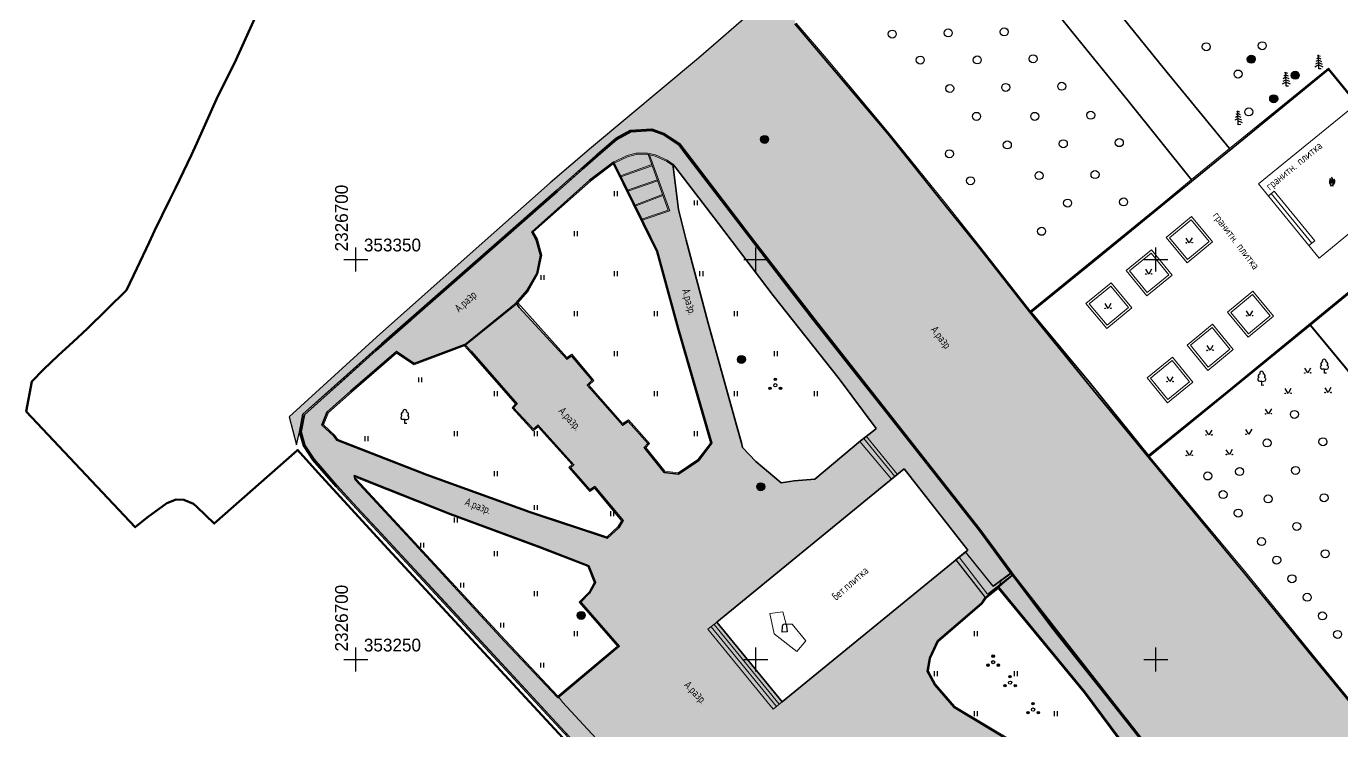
# Model space of a CAD drawing. Header units: millimetres. Extents: x 2326659 to 2326921, y 353133 to 353431.
# Drawn here: x 2326658.8 to 2326823.2, y 353241.1 to 353329.1 of the extents above; entities that cross this region are included whole.
import ezdxf
from ezdxf.enums import TextEntityAlignment as Align

# ---------------------------------------------------------------- set-up
doc = ezdxf.new("R2010")
doc.units = ezdxf.units.MM
for name, color, linetype in [('06_Инженерно-технические сооружения', 7, 'Continuous'), ('10_Границы покрытий и угодий', 7, 'Continuous'), ('13_Растительность', 7, 'Continuous'), ('19_Горизонтали', 7, 'Continuous'), ('44_Крышки колодцев', 7, 'Continuous'), ('pl_Планшетная_сетка', 7, 'Continuous'), ('Структурные линии', 7, 'Continuous')]:
    doc.layers.add(name, color=color, linetype=linetype)
doc.layers.add('0_ГРАНИЦЫ ПРОЕКТИРОВАНИЯ_Ном._пера__44', color=7, linetype='Continuous', lineweight=60, true_color=0x029e21)
doc.styles.add('LIKE11', font='bm431.shx')
doc.styles.add('pragmai.shx', font='pragmai.shx')
doc.styles.add('Р_Р_Р_Р_Р_Р_Р_Р__Р_Р_Р_Р_Р__5', font='GOST type A')

# ---------------------------------------------------------------- blocks, each defined once
blk = doc.blocks.new('g_117')
h = blk.add_hatch(color=255)
h.paths.add_polyline_path([(-0.6, 0.7), (0.7, -0.6, 0.177899), (0.93, 0, 0.639215)])
h.paths.add_polyline_path([(-0.7, 0.6, 0.177899), (-0.93, 0, 0.639215), (0.6, -0.7)])
at = {"color": 0, "flags": 128}
blk.add_lwpolyline([(0.71, -0.71), (-0.71, 0.71)], dxfattribs=at)
at = {"color": 0}
blk.add_circle((0, 0), 1, dxfattribs=at)
at = {"style": 'LIKE11', "flags": 8}
for tag, height, p in [('Номер', 1.6, (0, 2.5)), ('Текст', 2, (1.78, 0.2)), ('Отметка кольца люка', 1.6, (0, -2)), ('Отметка земли (возле него)', 1.6, (0, -4)), ('Верх прокладки', 1.6, (0, -6)), ('Низ прокладки', 1.6, (0, -8))]:
    blk.add_attdef(tag, text='', height=height, dxfattribs=at).set_placement(p, align=Align.MIDDLE_LEFT)
blk = doc.blocks.new('g_395_1')
h = blk.add_hatch(color=0)
h.paths.add_polyline_path([(0.3, 1.5, 1), (-0.3, 1.5, 1)])
h.paths.add_polyline_path([(-1.6, -0.75, 1), (-1, -0.75, 1)])
h.paths.add_polyline_path([(1.6, -0.75, 1), (1, -0.75, 1)])
at = {"color": 0}
for centre, radius in [((0, 0), 0.4), ((0, 1.5), 0.3), ((-1.3, -0.75), 0.3), ((1.3, -0.75), 0.3)]:
    blk.add_circle(centre, radius, dxfattribs=at)
blk = doc.blocks.new('BL_333')
at = {"color": 0}
for p, q in [((-1.5, 0), (1.5, 0)), ((0, -1.5), (0, 1.5))]:
    blk.add_line(p, q, dxfattribs=at)

msp = doc.modelspace()

# ---------------------------------------------------------------- hatches: boundary and pattern name
at = {"lineweight": 35, "transparency": 33554559}
h = msp.add_hatch(color=8, dxfattribs=at)
h.dxf.hatch_style = 1
h.paths.add_polyline_path([(2326787.22, 353175), (2326819.42, 353140.39), (2326827.05, 353145.75), (2326850.68, 353166.07), (2326861.72, 353175.77), (2326869.21, 353182.86), (2326864.54, 353187.86), (2326865.12, 353189.24), (2326865.88, 353190.27), (2326870.99, 353194.86), (2326871.74, 353195.58), (2326871.91, 353195.64), (2326873.67, 353193.56), (2326877.37, 353189.98), (2326882.25, 353184.11), (2326883.01, 353183.18), (2326886.17, 353185.82), (2326898.33, 353195.99), (2326902.53, 353199.47), (2326905.19, 353201.72), (2326894.62, 353214.57), (2326894.55, 353215.46), (2326895.01, 353216.63), (2326897.35, 353218.92), (2326900.32, 353221.6), (2326902.63, 353223.21), (2326903.77, 353222.79), (2326905.18, 353220.9), (2326912.6, 353211.18), (2326914.05, 353209.07), (2326916.47, 353211.1), (2326914.78, 353213.17), (2326907.51, 353222.79), (2326905.13, 353225.97), (2326899.02, 353234.17), (2326901.34, 353236.75), (2326901.91, 353237.39), (2326901.38, 353238.09), (2326893.24, 353245.43), (2326888.8, 353250.59), (2326884.37, 353255.93), (2326884.18, 353254.94), (2326883.89, 353245.78), (2326875.46, 353239.23), (2326867.37, 353233.15), (2326858.21, 353226.19), (2326854.97, 353224.3), (2326850.32, 353223.89), (2326846.86, 353224.18), (2326840.03, 353225.37), (2326826.77, 353241.57), (2326819.4, 353250.55), (2326811.12, 353260.7), (2326799.16, 353275.16), (2326792.19, 353283.6), (2326784.18, 353293.43), (2326777.97, 353301.35), (2326773.5, 353306.96), (2326766.51, 353315.64), (2326754.87, 353329.45), (2326754.96, 353342.09), (2326755.23, 353342.91), (2326755.07, 353345.92), (2326755.1, 353349.53), (2326765.66, 353357.53), (2326782.65, 353370.59), (2326798.45, 353366.11), (2326799.98, 353365.9), (2326799.69, 353366.51), (2326798.53, 353366.43), (2326789.03, 353369.62), (2326782.33, 353371.22), (2326775.23, 353366.1), (2326769.91, 353361.9), (2326754.34, 353349.64), (2326753.3, 353334.94), (2326750.03, 353331.41), (2326742.83, 353325.13), (2326729.43, 353313.97), (2326724.29, 353309.58), (2326713.92, 353300.37), (2326702.57, 353290.28), (2326691.66, 353280.34), (2326692.59, 353276.82), (2326692.97, 353278.42), (2326693.39, 353280.65), (2326698.11, 353284.87), (2326704.55, 353290.62), (2326710.09, 353295.47), (2326714.56, 353299.39), (2326725.07, 353308.63), (2326730.35, 353313.3), (2326732.52, 353315.14), (2326734.3, 353316.13), (2326737.01, 353316.29), (2326738.47, 353315.75), (2326740.51, 353314.46), (2326741.43, 353313.18), (2326749.84, 353302.22), (2326757.26, 353292.6), (2326765.92, 353281.64), (2326778, 353266.29), (2326782.17, 353260.63), (2326805.21, 353231.17), (2326813.82, 353220.22), (2326816.83, 353216.11), (2326819.57, 353211.87), (2326820.21, 353207.64), (2326819.96, 353203.75), (2326818.31, 353200.85), (2326811.9, 353195.28), (2326809.41, 353193.12), (2326804.53, 353188.86), (2326801.58, 353186.11), (2326795.74, 353181.21), (2326792.42, 353178.54)])
h.paths.add_polyline_path([(2326872.64, 353209.77), (2326871.14, 353211.61), (2326866.52, 353216.92), (2326866.42, 353217.3), (2326873.77, 353223.77), (2326881.63, 353230.93), (2326888.01, 353223.76), (2326880.09, 353216.55)], flags=16)
h.paths.add_polyline_path([(2326867.14, 353213.55), (2326869.16, 353211.24), (2326866.87, 353209.25), (2326866.73, 353209.42), (2326865.97, 353208.79), (2326864.25, 353210.73), (2326864.98, 353211.34), (2326864.84, 353211.5)], flags=16)
h.paths.add_polyline_path([(2326878.17, 353209.36), (2326879.68, 353210.75), (2326885.35, 353215.93), (2326889.37, 353211.81), (2326895.67, 353204.89), (2326888.62, 353198.24), (2326882.69, 353193.21), (2326877.5, 353198.8), (2326876.55, 353199.87), (2326872.64, 353204.31)], flags=16)
h = msp.add_hatch(color=8, dxfattribs=at)
h.dxf.hatch_style = 1
h.paths.add_polyline_path([(2326693.15, 353278.43), (2326693.61, 353276.78), (2326694.78, 353275.02), (2326696.89, 353272.6), (2326700.13, 353269.05), (2326702.62, 353266.37), (2326706.23, 353262.46), (2326710.64, 353257.69), (2326721.72, 353245.73), (2326728, 353238.93), (2326738.88, 353227.17), (2326750.91, 353214.18), (2326760.28, 353204.05), (2326763.99, 353200.05), (2326770.13, 353193.41), (2326778.71, 353184.14), (2326787.11, 353175.12), (2326790.02, 353177.09), (2326792.33, 353178.66), (2326795.64, 353181.33), (2326799.44, 353184.51), (2326801.48, 353186.22), (2326804.43, 353188.97), (2326808.02, 353192.1), (2326809.31, 353193.23), (2326811.98, 353195.56), (2326813.75, 353197.09), (2326816.16, 353199.18), (2326818.19, 353200.95), (2326819.81, 353203.79), (2326820.06, 353207.63), (2326819.43, 353211.82), (2326816.71, 353216.03), (2326813.7, 353220.13), (2326812.27, 353221.95), (2326810.25, 353224.52), (2326804.44, 353231.91), (2326800.42, 353237.03), (2326792.83, 353246.64), (2326790, 353250.2), (2326786.94, 353254.04), (2326782.06, 353260.54), (2326777.86, 353266.18), (2326771.82, 353273.85), (2326765.78, 353281.53), (2326761.78, 353286.59), (2326757.12, 353292.49), (2326753.55, 353297.11), (2326749.7, 353302.11), (2326746.02, 353306.9), (2326742.53, 353311.45), (2326741.29, 353313.07), (2326740.38, 353314.33), (2326738.39, 353315.59), (2326736.99, 353316.11), (2326734.35, 353315.95), (2326732.62, 353314.99), (2326730.27, 353312.99), (2326728.29, 353311.24), (2326725.19, 353308.5), (2326720.29, 353304.19), (2326717.02, 353301.31), (2326711.83, 353296.76), (2326706.87, 353292.41), (2326702.54, 353288.6), (2326698.24, 353284.75), (2326695.67, 353282.45), (2326693.56, 353280.56)])
h.paths.add_polyline_path([(2326802.49, 353223.52), (2326805.84, 353221.68), (2326810.31, 353219.21), (2326815.44, 353215.38), (2326817.41, 353211.94), (2326818.86, 353207.45), (2326818.56, 353204.04), (2326817.36, 353202), (2326810.88, 353196.36), (2326808.71, 353198.5), (2326807.08, 353197.03), (2326799.32, 353205.39), (2326800.21, 353206.3), (2326795.37, 353211.83), (2326795.96, 353212.45), (2326792.73, 353215.89), (2326792.13, 353215.32), (2326787.29, 353220.64), (2326787.91, 353221.19), (2326785.2, 353224.16), (2326784.59, 353223.58), (2326777.99, 353230.86), (2326778.53, 353231.38), (2326775.79, 353234.4), (2326775.21, 353233.84), (2326772.5, 353236.79), (2326772.08, 353237.56), (2326771.95, 353238.33), (2326772.59, 353239.2), (2326773.68, 353239.93), (2326782.92, 353234.56), (2326792.57, 353228.98)], flags=16)
h.paths.add_polyline_path([(2326793.23, 353181.01), (2326790.88, 353180.24), (2326788.63, 353180.69), (2326786.27, 353182.33), (2326783.41, 353187.68), (2326780.5, 353194.13), (2326776.21, 353203.17), (2326769.37, 353217.6), (2326763.47, 353229.33), (2326763.32, 353229.78), (2326763.12, 353230.38), (2326763.23, 353231.61), (2326764.53, 353232.38), (2326765.17, 353232.57), (2326765.23, 353232.55), (2326765.87, 353232.27), (2326769.45, 353228.16), (2326768.92, 353227.76), (2326771.52, 353224.81), (2326772.02, 353225.22), (2326778.74, 353217.87), (2326778.14, 353217.32), (2326780.82, 353214.53), (2326781.37, 353214.99), (2326786.4, 353209.34), (2326785.78, 353208.79), (2326788.34, 353206.08), (2326788.95, 353206.53), (2326794.18, 353201.14), (2326795.14, 353201.91), (2326803.06, 353193.33), (2326802.91, 353193.17), (2326801.59, 353192.14), (2326803.56, 353189.94), (2326800.58, 353187.3), (2326794.69, 353182.32)], flags=16)
h.paths.add_polyline_path([(2326713.61, 353289.37), (2326707.29, 353287), (2326705.07, 353288.49), (2326699.34, 353283.52), (2326696.43, 353280.94), (2326695.76, 353279.28), (2326697.25, 353277.89), (2326697.6, 353277.41), (2326708.86, 353273.03), (2326721.78, 353268.36), (2326731.43, 353265.14), (2326732.88, 353266.47), (2326733.39, 353267.35), (2326729.86, 353271.61), (2326729.25, 353271.18), (2326726.84, 353273.96), (2326727.25, 353274.34), (2326722.78, 353279.3), (2326722.18, 353278.8), (2326719.72, 353281.45), (2326720.14, 353281.94), (2326714.44, 353288.47)], flags=16)
h.paths.add_polyline_path([(2326720.03, 353294.59), (2326721.42, 353296.14), (2326722.62, 353298.25), (2326723.09, 353300.53), (2326722.54, 353302.46), (2326721.98, 353303.46), (2326729.22, 353309.89), (2326732.2, 353312.17), (2326735.95, 353304.57), (2326737.7, 353300.98), (2326740.34, 353291.37), (2326744.49, 353277.02), (2326742.86, 353274.86), (2326740.33, 353273.15), (2326738.53, 353273.38), (2326736.02, 353276.48), (2326736.51, 353277), (2326734.03, 353279.75), (2326733.31, 353279.28), (2326728.92, 353284.29), (2326729.53, 353284.89), (2326726.96, 353287.94), (2326726.35, 353287.52), (2326720.4, 353294)], flags=16)
h.paths.add_polyline_path([(2326764.68, 353278.58), (2326765.01, 353278.88), (2326760.41, 353285.06), (2326752.15, 353295.49), (2326745.32, 353304.5), (2326739.98, 353311.44), (2326739.6, 353311.92), (2326740.32, 353306.24), (2326741.29, 353302.42), (2326744.04, 353292.02), (2326747.56, 353279.27), (2326748.18, 353277.06), (2326748.34, 353276.47), (2326750, 353274.73), (2326753.14, 353272.09), (2326754.8, 353272.32), (2326757.38, 353272.54), (2326762.03, 353276.43), (2326763.06, 353277.32)], flags=16)
h.paths.add_polyline_path([(2326778.67, 353257.76), (2326778.18, 353257.05), (2326772.68, 353252.32), (2326771.68, 353250.15), (2326771.42, 353248.53), (2326772.36, 353246.78), (2326774.76, 353243.98), (2326782.01, 353239.64), (2326791.35, 353234.31), (2326800.43, 353228.87), (2326806.86, 353224.95), (2326798.87, 353235.53), (2326791.16, 353245.9), (2326780.31, 353259.09), (2326782.17, 353260.63)], flags=16)
h.paths.add_polyline_path([(2326745.13, 353254.64), (2326753.29, 353244.72), (2326776.47, 353263.66), (2326768.51, 353273.81)], flags=16)
h.paths.add_polyline_path([(2326725.23, 353245.22), (2326732.92, 353251.66), (2326728.12, 353257.15), (2326729.22, 353258.27), (2326729.97, 353259.6), (2326729.1, 353261.72), (2326723.1, 353264.05), (2326711.83, 353268.2), (2326699.8, 353272.97), (2326699.9, 353272.46), (2326706.88, 353264.93), (2326718.55, 353252.3)], flags=16)
h.paths.add_polyline_path([(2326742.88, 353227.77), (2326747.26, 353231.59), (2326749.75, 353233.48), (2326754.53, 353228.19), (2326757.17, 353230.43), (2326758.25, 353230.62), (2326759.21, 353230.08), (2326760.28, 353228.27), (2326765.81, 353216.6), (2326773.28, 353201.49), (2326777.03, 353193.16), (2326779.4, 353188.21), (2326778.73, 353187.36), (2326741.99, 353226.99)], flags=16)

# ---------------------------------------------------------------- linework, layer by layer
at = {"color": 0, "lineweight": 30, "elevation": 118.67, "flags": 128}
for points in [[(2326750.03, 353331.41), (2326742.83, 353325.13), (2326729.43, 353313.97), (2326724.29, 353309.58), (2326713.92, 353300.37), (2326702.57, 353290.28), (2326691.66, 353280.34), (2326692.59, 353276.82), (2326692.97, 353278.42), (2326693.39, 353280.65), (2326698.11, 353284.87), (2326704.55, 353290.62), (2326710.09, 353295.47), (2326714.56, 353299.39), (2326725.07, 353308.63), (2326730.35, 353313.3), (2326732.52, 353315.14), (2326734.3, 353316.13), (2326737.01, 353316.29), (2326738.47, 353315.75), (2326740.51, 353314.46), (2326741.43, 353313.18), (2326749.84, 353302.22), (2326757.26, 353292.6), (2326765.92, 353281.64), (2326778, 353266.29), (2326782.17, 353260.63), (2326805.21, 353231.17)], [(2326826.77, 353241.57), (2326819.4, 353250.55), (2326811.12, 353260.7), (2326799.16, 353275.16), (2326792.19, 353283.6), (2326784.18, 353293.43), (2326777.97, 353301.35), (2326773.5, 353306.96), (2326766.51, 353315.64), (2326754.87, 353329.45)]]:
    msp.add_lwpolyline(points, dxfattribs=at)
at = {"color": 0, "lineweight": 35, "elevation": 118.67, "flags": 128}
msp.add_lwpolyline([(2326800.42, 353237.03), (2326792.83, 353246.64), (2326790, 353250.2), (2326786.94, 353254.04), (2326782.06, 353260.54), (2326777.86, 353266.18), (2326771.82, 353273.85), (2326765.78, 353281.53), (2326761.78, 353286.59), (2326757.12, 353292.49), (2326753.55, 353297.11), (2326749.7, 353302.11), (2326746.02, 353306.9), (2326742.53, 353311.45), (2326741.29, 353313.07), (2326740.38, 353314.33), (2326738.39, 353315.59), (2326736.99, 353316.11), (2326734.35, 353315.95), (2326732.62, 353314.99), (2326730.27, 353312.99), (2326728.29, 353311.24), (2326725.19, 353308.5), (2326720.29, 353304.19), (2326717.02, 353301.31), (2326711.83, 353296.76), (2326706.87, 353292.41), (2326702.54, 353288.6), (2326698.24, 353284.75), (2326695.67, 353282.45), (2326693.56, 353280.56), (2326693.15, 353278.43), (2326693.61, 353276.78), (2326694.78, 353275.02), (2326696.89, 353272.6), (2326700.13, 353269.05), (2326702.62, 353266.37), (2326706.23, 353262.46), (2326710.64, 353257.69), (2326721.72, 353245.73), (2326728, 353238.93)], dxfattribs=at)
at = {"elevation": 119.34, "flags": 128}
msp.add_lwpolyline([(2326784.4, 353293.41), (2326792.8, 353300.25)], dxfattribs=at)
at = {"elevation": 118.97}
msp.add_lwpolyline([(2326776.18, 353263.44), (2326774.99, 353262.45)], dxfattribs=at)
msp.add_lwpolyline([(2326776.19, 353263.43), (2326774.99, 353262.45), (2326778.67, 353257.76), (2326780.31, 353259.09), (2326782.05, 353260.54), (2326781.88, 353260.78), (2326779.65, 353259.14)], close=True, dxfattribs=at)
at = {"layer": '06_Инженерно-технические сооружения', "color": 7, "linetype": 'Continuous', "lineweight": 20, "ltscale": 0.5, "flags": 128}
for points, elevation in [([(2326884, 353254.95), (2326883.71, 353245.87), (2326875.35, 353239.37), (2326867.26, 353233.29), (2326858.1, 353226.34), (2326854.91, 353224.48), (2326850.3, 353224.07), (2326846.89, 353224.36), (2326840.13, 353225.54), (2326833.83, 353233.26), (2326826.91, 353241.68), (2326819.54, 353250.66), (2326811.26, 353260.81), (2326799.08, 353275.48), (2326791.81, 353284.48), (2326784.4, 353293.41), (2326778.11, 353301.46), (2326773.64, 353307.07), (2326766.65, 353315.75), (2326758.81, 353325.1), (2326755.05, 353329.52)], 118.9), ([(2326784.18, 353293.43), (2326792.71, 353300.37), (2326800.98, 353307.13), (2326804.46, 353309.98), (2326809.19, 353313.84), (2326821.56, 353323.91), (2326836.33, 353305.86), (2326836.38, 353305.8), (2326824.13, 353295.74), (2326819.32, 353291.79), (2326819.26, 353291.74), (2326799.17, 353275.37)], 119.36), ([(2326732.2, 353312.17), (2326733.89, 353312.97), (2326735.03, 353313.28), (2326736.43, 353313.29), (2326737.43, 353313.06), (2326738.89, 353312.4), (2326739.6, 353311.92)], 119.1), ([(2326732.27, 353312.04), (2326733.94, 353312.82), (2326735.05, 353313.13), (2326736.41, 353313.14), (2326737.39, 353312.92), (2326738.82, 353312.27), (2326739.63, 353311.72)], 119.1), ([(2326736.54, 353313.11), (2326739.03, 353306.14)], 119.1), ([(2326736.71, 353313.07), (2326739.22, 353306.05)], 119.1), ([(2326744.33, 353277.05), (2326740.2, 353291.33), (2326737.56, 353300.93), (2326735.82, 353304.5), (2326732.15, 353311.94), (2326729.32, 353309.77), (2326722.17, 353303.43), (2326722.68, 353302.52), (2326723.24, 353300.54), (2326722.76, 353298.21), (2326721.54, 353296.05), (2326720.23, 353294.59), (2326726.37, 353287.72), (2326726.99, 353288.14), (2326729.73, 353284.88), (2326729.13, 353284.28), (2326733.34, 353279.48), (2326734.06, 353279.95), (2326736.71, 353277), (2326736.22, 353276.47), (2326738.61, 353273.52), (2326740.29, 353273.31), (2326742.76, 353274.97), (2326744.33, 353277.05)], 119.1), ([(2326713.61, 353289.37), (2326720.03, 353294.59)], 118.69), ([(2326713.71, 353289.26), (2326720.12, 353294.45)], 118.69), ([(2326819.26, 353291.74), (2326850.06, 353254.51), (2326846.9, 353224.36)], 119.19), ([(2326696.56, 353280.85), (2326695.94, 353279.32), (2326697.36, 353277.99), (2326697.7, 353277.53), (2326708.91, 353273.17), (2326721.83, 353268.5), (2326731.39, 353265.31), (2326732.76, 353266.57), (2326733.21, 353267.33), (2326729.83, 353271.41), (2326729.23, 353270.98), (2326726.63, 353273.97), (2326727.04, 353274.35), (2326722.77, 353279.09), (2326722.17, 353278.59), (2326719.52, 353281.45), (2326719.94, 353281.94), (2326714.33, 353288.37), (2326713.57, 353289.19), (2326707.27, 353286.83), (2326705.08, 353288.3), (2326699.44, 353283.41), (2326696.56, 353280.85)], 118.64), ([(2326806.27, 353225.49), (2326798.75, 353235.44), (2326791.04, 353245.81), (2326780.29, 353258.88), (2326778.78, 353257.66), (2326778.29, 353256.95), (2326772.8, 353252.23), (2326771.82, 353250.11), (2326771.58, 353248.56), (2326772.48, 353246.87), (2326774.86, 353244.1), (2326782.09, 353239.77), (2326791.43, 353234.44), (2326800.51, 353229), (2326806.27, 353225.49)], 118.75)]:
    msp.add_lwpolyline(points, dxfattribs=dict(at, elevation=elevation))
for points in [[(2326829.06, 353312.41), (2326831.57, 353309.35), (2326820.4, 353300.16), (2326812.8, 353309.43), (2326824.03, 353318.55), (2326826.44, 353315.57)], [(2326733.06, 353310.43), (2326736.99, 353311.85)], [(2326733.12, 353310.3), (2326737.04, 353311.71)], [(2326733.94, 353308.64), (2326737.67, 353309.96)], [(2326734.01, 353308.51), (2326737.72, 353309.82)], [(2326734.86, 353306.78), (2326738.33, 353308.11)], [(2326734.92, 353306.65), (2326738.38, 353307.97)], [(2326814.04, 353307.92), (2326814.77, 353308.53), (2326819.85, 353302.34), (2326819.11, 353301.73)], [(2326814.41, 353308.23), (2326819.48, 353302.03)], [(2326735.72, 353305.04), (2326739.03, 353306.14)], [(2326735.79, 353304.9), (2326739.22, 353306.05)], [(2326762.98, 353277.24), (2326766.96, 353272.54)], [(2326763.48, 353277.62), (2326767.36, 353272.86)], [(2326763.81, 353277.87), (2326767.68, 353273.13)], [(2326744.39, 353254.09), (2326752.58, 353244.14)], [(2326752.9, 353244.4), (2326744.78, 353254.37)], [(2326725.36, 353245.3), (2326725.83, 353244.66), (2326742.1, 353227.09)]]:
    msp.add_lwpolyline(points, dxfattribs=at)
at = {"layer": '06_Инженерно-технические сооружения', "ltscale": 0.5, "flags": 128}
msp.add_lwpolyline([(2326822.04, 353309.23), (2326822.04, 353309.3), (2326822.07, 353309.32), (2326822.11, 353309.35), (2326822.15, 353309.37), (2326822.2, 353309.41), (2326822.26, 353309.46), (2326822.31, 353309.55), (2326822.35, 353309.66), (2326822.35, 353309.77), (2326822.34, 353309.84), (2326822.3, 353309.95), (2326822.25, 353310.04), (2326822.26, 353309.96), (2326822.28, 353309.91), (2326822.29, 353309.85), (2326822.29, 353309.77), (2326822.26, 353309.68), (2326822.18, 353309.59), (2326822.08, 353309.48), (2326822.14, 353309.72), (2326822.16, 353309.83), (2326822.15, 353309.93), (2326822.11, 353310.04), (2326822.06, 353310.12), (2326822.01, 353310.18), (2326821.94, 353310.23), (2326822, 353310.13), (2326822.01, 353310.05), (2326822, 353309.97), (2326821.99, 353309.85), (2326821.95, 353309.71), (2326821.89, 353309.5), (2326821.86, 353309.58), (2326821.84, 353309.68), (2326821.85, 353309.78), (2326821.85, 353309.92), (2326821.82, 353310.02), (2326821.79, 353310.07), (2326821.74, 353310.13), (2326821.75, 353310.04), (2326821.73, 353309.98), (2326821.71, 353309.86), (2326821.67, 353309.73), (2326821.67, 353309.64), (2326821.69, 353309.55), (2326821.75, 353309.44), (2326821.83, 353309.37), (2326821.87, 353309.34), (2326821.89, 353309.3), (2326821.89, 353309.23)], close=True, dxfattribs=at)
at = {"layer": '06_Инженерно-технические сооружения', "color": 7, "linetype": 'Continuous', "lineweight": 20, "ltscale": 0.5, "flags": 128}
for points in [[(2326801.28, 353302.72), (2326803.91, 353299.56), (2326807.07, 353302.19), (2326804.42, 353305.35)], [(2326801.69, 353302.71), (2326803.95, 353300), (2326806.63, 353302.24), (2326804.39, 353304.93)], [(2326796.26, 353298.6), (2326798.85, 353295.44), (2326802.02, 353298.04), (2326799.42, 353301.2)], [(2326796.68, 353298.56), (2326798.89, 353295.86), (2326801.59, 353298.08), (2326799.38, 353300.78)], [(2326791.25, 353294.48), (2326793.84, 353291.35), (2326796.98, 353293.95), (2326794.39, 353297.08)], [(2326791.67, 353294.44), (2326793.88, 353291.77), (2326796.56, 353293.99), (2326794.35, 353296.66)], [(2326811.53, 353290.28), (2326814.69, 353292.89), (2326812.09, 353296.03), (2326808.93, 353293.42)], [(2326809.35, 353293.38), (2326811.57, 353290.7), (2326814.27, 353292.93), (2326812.05, 353295.61)], [(2326806.49, 353286.13), (2326803.88, 353289.3), (2326807.05, 353291.91), (2326809.66, 353288.74)], [(2326804.31, 353289.26), (2326806.53, 353286.55), (2326809.24, 353288.78), (2326807.01, 353291.49)], [(2326798.89, 353285.19), (2326801.46, 353282.06), (2326804.62, 353284.65), (2326802.05, 353287.78)], [(2326799.31, 353285.15), (2326801.5, 353282.48), (2326804.2, 353284.7), (2326802.01, 353287.36)]]:
    msp.add_lwpolyline(points, close=True, dxfattribs=at)
at = {"layer": '06_Инженерно-технические сооружения', "color": 7, "linetype": 'Continuous', "lineweight": 20, "ltscale": 0.5, "elevation": 118.05, "flags": 128}
msp.add_lwpolyline([(2326700, 353272.73), (2326700.04, 353272.53), (2326718.66, 353252.4), (2326725.25, 353245.42), (2326732.7, 353251.68), (2326727.92, 353257.16), (2326729.1, 353258.36), (2326729.8, 353259.61), (2326728.99, 353261.6), (2326723.05, 353263.91), (2326711.78, 353268.06)], close=True, dxfattribs=at)
at = {"layer": '06_Инженерно-технические сооружения', "ltscale": 0.5, "flags": 128}
msp.add_lwpolyline([(2326753.9, 353253.44), (2326753.3, 353253.43), (2326753.34, 353254.18, -1), (2326753.84, 353254.19)], format="xyb", close=True, dxfattribs=at)
at = {"layer": '06_Инженерно-технические сооружения', "color": 7, "linetype": 'Continuous', "lineweight": 20, "ltscale": 0.5}
for points in [[(2326775.41, 353262.79, 118.96), (2326774.99, 353262.45, 118.72), (2326778.67, 353257.76, 118.75), (2326780.31, 353259.09, 118.86), (2326780.37, 353259.03, 118.81), (2326782.17, 353260.64, 119.05)], [(2326781.89, 353260.79, 118.69), (2326779.65, 353259.14, 118.97), (2326776.18, 353263.44, 118.97), (2326775.41, 353262.79, 118.96), (2326778.96, 353258.17, 118.96), (2326782.17, 353260.64, 119.05)], [(2326782.17, 353260.64, 119.05), (2326782, 353260.87, 118.67), (2326781.89, 353260.79, 118.69)], [(2326751.73, 353255.76, 119.2), (2326752.28, 353253.2, 119.2), (2326755.11, 353250.98, 119.24), (2326756.25, 353252.33, 119.21), (2326754.55, 353254.42, 119.23), (2326753.79, 353254.4, 119.36), (2326753.35, 353255.96, 119.2), (2326751.73, 353255.76, 119.2)], [(2326745.13, 353254.64, 119.17), (2326744.01, 353253.8, 118.37), (2326752.17, 353243.8, 118.32), (2326753.29, 353244.72, 0)]]:
    msp.add_polyline3d(points, dxfattribs=at)
at = {"layer": '0_ГРАНИЦЫ ПРОЕКТИРОВАНИЯ_Ном._пера__44', "color": 104, "lineweight": 60, "true_color": 0x029e21, "flags": 128}
msp.add_lwpolyline([(2326752.37, 353211.57), (2326713.4, 353253.68), (2326704.04, 353263.77), (2326695.29, 353273.32), (2326692.69, 353276.19), (2326692.65, 353276.13), (2326682.29, 353266.99), (2326680.12, 353269.09), (2326679.7, 353269.46), (2326678.49, 353269.96), (2326677.55, 353269.98), (2326676.39, 353269.55), (2326673.9, 353267.74), (2326672.43, 353266.52), (2326658.81, 353281.01), (2326659.52, 353284.76), (2326660.94, 353286.25), (2326662.79, 353287.99), (2326664.68, 353289.69), (2326666.47, 353291.37), (2326671.35, 353296.15), (2326672.62, 353298.85), (2326674.17, 353302.12), (2326674.85, 353303.55), (2326676.75, 353307.5), (2326677.44, 353308.9), (2326679.45, 353313.08), (2326680.11, 353314.52), (2326682.74, 353320.42), (2326684.81, 353324.52), (2326685.43, 353325.82), (2326687.57, 353330.62)], dxfattribs=at)
at = {"layer": '10_Границы покрытий и угодий', "color": 7, "linetype": 'Continuous', "lineweight": 35, "ltscale": 0.5, "flags": 128}
for points, elevation in [([(2326781.85, 353260.76), (2326777.86, 353266.18), (2326765.78, 353281.53), (2326757.12, 353292.49), (2326749.7, 353302.11), (2326741.29, 353313.07), (2326740.38, 353314.33), (2326738.39, 353315.59), (2326736.99, 353316.11), (2326734.35, 353315.95), (2326732.62, 353314.99), (2326730.27, 353312.99), (2326725.19, 353308.5), (2326714.68, 353299.25), (2326703.33, 353289.31), (2326693.56, 353280.56), (2326693.15, 353278.43), (2326693.61, 353276.78), (2326694.78, 353275.02), (2326697.64, 353271.74), (2326778, 353184.9), (2326824.88, 353134.52)], 118.67), ([(2326787.11, 353175.12), (2326792.33, 353178.66), (2326795.64, 353181.33), (2326801.48, 353186.22), (2326804.43, 353188.97), (2326809.31, 353193.23), (2326818.19, 353200.95), (2326819.81, 353203.79), (2326820.06, 353207.63), (2326819.43, 353211.82), (2326816.71, 353216.03), (2326813.7, 353220.13), (2326794.85, 353244.1), (2326786.94, 353254.04), (2326782.1, 353260.48), (2326782.05, 353260.54)], 0)]:
    msp.add_lwpolyline(points, dxfattribs=dict(at, elevation=elevation))
at = {"layer": '10_Границы покрытий и угодий', "color": 7, "linetype": 'Continuous', "lineweight": 35, "ltscale": 0.5}
for points in [[(2326798.45, 353366.11, 119.74), (2326788.93, 353368.82, 119.75), (2326782.65, 353370.59, 119.77), (2326775.66, 353365.25, 119.71), (2326770.47, 353361.2, 119.79), (2326771.13, 353360.41, 119.78), (2326777.39, 353352.79, 119.33), (2326787.11, 353340.9, 119.11), (2326792.01, 353334.97, 119.06), (2326801.02, 353323.83, 119.12), (2326809.19, 353313.84, 119.12)], [(2326804.43, 353309.95, 119.17), (2326796.51, 353319.8, 119), (2326787.33, 353331.16, 119.02)], [(2326754.87, 353329.45, 119.52), (2326758.67, 353324.98, 119.5), (2326766.51, 353315.64, 119.35), (2326773.5, 353306.96, 119.28), (2326777.97, 353301.35, 119.28), (2326784.18, 353293.43, 119.36), (2326792.19, 353283.6, 119.32), (2326799.16, 353275.16, 119.31), (2326811.12, 353260.7, 118.91), (2326819.4, 353250.55, 118.86), (2326826.77, 353241.57, 118.74), (2326833.69, 353233.15, 118.7), (2326840.03, 353225.37, 118.7), (2326846.86, 353224.18, 118.83), (2326850.3, 353223.89, 118.89), (2326854.97, 353224.3, 0), (2326858.2, 353226.19, 118.75), (2326867.37, 353233.15, 118.84), (2326875.46, 353239.23, 118.89), (2326883.89, 353245.78, 118.97), (2326884.18, 353254.94, 118.9)], [(2326784.4, 353293.41, 119.34), (2326792.8, 353300.25, 119.25), (2326801.05, 353306.99, 119.21), (2326809.59, 353313.93, 119.13), (2326821.55, 353323.75, 119.11), (2326828.47, 353315.27, 119.18), (2326836.23, 353305.81, 119.1), (2326824.15, 353295.94, 119.18), (2326808.43, 353283.09, 119.26), (2326799.08, 353275.48, 119.25), (2326791.81, 353284.48, 119.34), (2326784.4, 353293.41, 119.34)], [(2326824.75, 353134.4, 118.67), (2326777.87, 353184.78, 118.67), (2326697.51, 353271.62, 118.67), (2326694.63, 353274.92, 118.67), (2326693.45, 353276.71, 118.67), (2326692.97, 353278.42, 118.67), (2326693.39, 353280.65, 118.32), (2326703.21, 353289.44, 118.5), (2326714.56, 353299.39, 118.72), (2326725.07, 353308.63, 118.98), (2326730.15, 353313.13, 119.14), (2326732.52, 353315.14, 119.23), (2326734.3, 353316.13, 119.26), (2326737.01, 353316.29, 119.4), (2326738.47, 353315.75, 119.33), (2326740.51, 353314.46, 119.33), (2326741.43, 353313.18, 119.29), (2326749.84, 353302.22, 119.18), (2326757.26, 353292.6, 119.07), (2326765.92, 353281.64, 118.99), (2326778, 353266.29, 118.71), (2326782, 353260.87, 118.67)], [(2326720.03, 353294.59, 118.77), (2326721.42, 353296.14, 118.85), (2326722.62, 353298.25, 118.99), (2326723.09, 353300.53, 119.07), (2326722.54, 353302.46, 119.06), (2326721.98, 353303.46, 119.07), (2326729.22, 353309.89, 119.15), (2326732.2, 353312.17, 119.1), (2326735.95, 353304.57, 118.61), (2326737.7, 353300.98, 118.59), (2326740.34, 353291.37, 118.42), (2326744.49, 353277.02, 118.36), (2326742.86, 353274.86, 118.32), (2326740.33, 353273.15, 118.26), (2326738.53, 353273.38, 118.24), (2326736.02, 353276.48, 118.21), (2326736.51, 353277, 118.21), (2326734.03, 353279.75, 118.26), (2326733.31, 353279.28, 118.23), (2326728.92, 353284.29, 118.31), (2326729.53, 353284.89, 118.24), (2326726.96, 353287.94, 118.3), (2326726.35, 353287.52, 118.3), (2326720.4, 353294, 118.42), (2326720.03, 353294.59, 118.77)], [(2326764.68, 353278.58, 119.03), (2326765.01, 353278.88, 119.08), (2326760.41, 353285.06, 119.1), (2326752.15, 353295.49, 119.14), (2326745.32, 353304.5, 119.23), (2326739.98, 353311.44, 119.42), (2326739.6, 353311.92, 119.26), (2326740.32, 353306.24, 118.63), (2326741.29, 353302.42, 118.67), (2326744.04, 353292.02, 118.52), (2326747.56, 353279.27, 118.39), (2326748.18, 353277.06, 118.38), (2326748.34, 353276.47, 118.44), (2326750, 353274.73, 118.41), (2326753.14, 353272.09, 118.31), (2326754.8, 353272.32, 118.28), (2326757.38, 353272.54, 118.3), (2326762.03, 353276.43, 118.3), (2326763.06, 353277.32, 118.5), (2326764.68, 353278.58, 119.03)], [(2326819.32, 353291.79, 119.19), (2326828.13, 353281.12, 118.99), (2326839.47, 353267.45, 118.9), (2326850.14, 353254.54, 118.92), (2326849.04, 353244.62, 118.93), (2326846.98, 353224.35, 118.9)], [(2326713.61, 353289.37, 118.69), (2326707.29, 353287, 118.64), (2326705.07, 353288.49, 118.64), (2326699.34, 353283.52, 118.44), (2326696.43, 353280.94, 118.32), (2326695.76, 353279.28, 118.28), (2326697.25, 353277.89, 118.3), (2326697.6, 353277.41, 118.13), (2326708.86, 353273.03, 118.11), (2326721.78, 353268.36, 118.14), (2326731.43, 353265.14, 118.19), (2326732.88, 353266.47, 118.2), (2326733.39, 353267.35, 118.21), (2326729.86, 353271.61, 118.21), (2326729.25, 353271.18, 118.15), (2326726.84, 353273.96, 118.21), (2326727.25, 353274.34, 118.21), (2326722.78, 353279.3, 118.31), (2326722.18, 353278.8, 118.23), (2326719.72, 353281.45, 118.28), (2326720.14, 353281.94, 118.33), (2326714.44, 353288.47, 118.4), (2326713.61, 353289.37, 118.69)], [(2326745.13, 353254.64, 119.17), (2326753.29, 353244.72, 0), (2326776.47, 353263.66, 119.02), (2326768.51, 353273.81, 119.15), (2326745.13, 353254.64, 119.17)], [(2326725.23, 353245.22, 118.18), (2326732.92, 353251.66, 118.33), (2326728.12, 353257.15, 118.1), (2326729.22, 353258.27, 118.11), (2326729.97, 353259.6, 118.15), (2326729.1, 353261.72, 118.14), (2326723.1, 353264.05, 118.12), (2326711.83, 353268.2, 118.04), (2326699.8, 353272.97, 118.05), (2326699.9, 353272.46, 118.4), (2326706.88, 353264.93, 118.34), (2326718.55, 353252.3, 118.25), (2326725.23, 353245.22, 118.18), (2326725.23, 353245.22, 118.18), (2326725.23, 353245.22, 118.18), (2326725.23, 353245.22, 118.18)], [(2326778.67, 353257.76, 118.75), (2326778.18, 353257.05, 118.38), (2326772.68, 353252.32, 118.31), (2326771.68, 353250.15, 118.26), (2326771.42, 353248.53, 118.23), (2326772.36, 353246.78, 118.19), (2326774.76, 353243.98, 118.09), (2326782.01, 353239.64, 118.08), (2326791.35, 353234.31, 118.01), (2326800.43, 353228.87, 118.01), (2326806.86, 353224.95, 118.27), (2326798.87, 353235.53, 118.33), (2326791.16, 353245.9, 118.29), (2326780.31, 353259.09, 118.86), (2326782.17, 353260.63, 118.67)], [(2326782.17, 353260.63, 118.67), (2326787.06, 353254.13, 118.61), (2326796.44, 353242.35, 118.49), (2326805.21, 353231.17, 118.41), (2326813.82, 353220.22, 118.42), (2326816.83, 353216.11, 118.41), (2326819.57, 353211.87, 118.36), (2326820.21, 353207.64, 118.4), (2326819.96, 353203.75, 118.37), (2326818.31, 353200.85, 118.3), (2326811.9, 353195.28, 118.09), (2326809.41, 353193.12, 118.1), (2326804.53, 353188.86, 117.92), (2326801.58, 353186.11, 117.89), (2326795.74, 353181.21, 117.79), (2326792.42, 353178.54, 117.73), (2326787.22, 353175, 118.67)]]:
    msp.add_polyline3d(points, dxfattribs=at)
at = {"layer": '13_Растительность', "ltscale": 0.5}
for p, q in [((2326820.35, 353324.6), (2326819.94, 353324.38)), ((2326820.34, 353324.9), (2326820, 353324.72)), ((2326820.34, 353325.2), (2326820.07, 353325.06)), ((2326820.33, 353325.5), (2326820.13, 353325.39)), ((2326820.33, 353325.5), (2326820.53, 353325.4)), ((2326820.34, 353325.2), (2326820.61, 353325.07)), ((2326820.34, 353324.9), (2326820.69, 353324.73)), ((2326820.35, 353324.6), (2326820.77, 353324.4)), ((2326816.25, 353322.76), (2326815.91, 353322.58)), ((2326816.25, 353323.06), (2326815.98, 353322.92)), ((2326816.24, 353323.36), (2326816.04, 353323.26)), ((2326816.24, 353323.36), (2326816.44, 353323.26)), ((2326816.25, 353323.06), (2326816.52, 353322.93)), ((2326816.25, 353322.76), (2326816.6, 353322.6)), ((2326820.35, 353324.3), (2326819.87, 353324.04)), ((2326820.35, 353324.3), (2326820.85, 353324.06)), ((2326816.26, 353322.16), (2326815.78, 353321.91)), ((2326816.26, 353322.46), (2326815.85, 353322.24)), ((2326816.26, 353322.46), (2326816.68, 353322.26)), ((2326816.26, 353322.16), (2326816.76, 353321.93)), ((2326810.26, 353317.93), (2326809.92, 353317.75)), ((2326810.26, 353318.23), (2326809.99, 353318.09)), ((2326810.25, 353318.53), (2326810.05, 353318.43)), ((2326810.25, 353318.53), (2326810.45, 353318.43)), ((2326810.26, 353318.23), (2326810.53, 353318.1)), ((2326810.26, 353317.93), (2326810.61, 353317.77)), ((2326810.27, 353317.63), (2326809.86, 353317.41)), ((2326810.27, 353317.63), (2326810.69, 353317.43)), ((2326810.28, 353317.33), (2326810.77, 353317.1))]:
    msp.add_line(p, q, dxfattribs=at)
at = {"layer": '13_Растительность', "ltscale": 0.5, "flags": 128}
for points in [[(2326820.66, 353323.8), (2326820.36, 353323.8), (2326820.33, 353325.55)], [(2326816.57, 353321.67), (2326816.27, 353321.66), (2326816.24, 353323.41)], [(2326810.59, 353316.84), (2326810.29, 353316.83), (2326810.25, 353318.58)], [(2326732.31, 353307.92), (2326732.31, 353308.52)], [(2326732.71, 353307.92), (2326732.71, 353308.52)], [(2326821.77, 353309.23), (2326821.89, 353309.23)], [(2326822.04, 353309.23), (2326822.17, 353309.23)], [(2326742.31, 353306.77), (2326742.31, 353307.37)], [(2326742.71, 353306.77), (2326742.71, 353307.37)], [(2326727.31, 353302.92), (2326727.31, 353303.52)], [(2326727.71, 353302.92), (2326727.71, 353303.52)], [(2326804.51, 353302.69), (2326804.16, 353302.08), (2326803.78, 353302.67)], [(2326732.31, 353297.92), (2326732.31, 353298.52)], [(2326732.71, 353297.92), (2326732.71, 353298.52)], [(2326743.01, 353297.92), (2326743.01, 353298.52)], [(2326743.41, 353297.92), (2326743.41, 353298.52)], [(2326799.45, 353298.77), (2326799.1, 353298.17), (2326798.72, 353298.76)], [(2326723.15, 353297.43), (2326723.15, 353298.03)], [(2326723.55, 353297.43), (2326723.55, 353298.03)], [(2326727.31, 353292.92), (2326727.31, 353293.52)], [(2326727.71, 353292.92), (2326727.71, 353293.52)], [(2326737.31, 353292.92), (2326737.31, 353293.52)], [(2326737.71, 353292.92), (2326737.71, 353293.52)], [(2326747.31, 353292.92), (2326747.31, 353293.52)], [(2326747.71, 353292.92), (2326747.71, 353293.52)], [(2326794.36, 353294.49), (2326794.01, 353293.88), (2326793.63, 353294.48)], [(2326812.05, 353293.57), (2326811.7, 353292.96), (2326811.33, 353293.56)], [(2326732.31, 353287.92), (2326732.31, 353288.52)], [(2326732.71, 353287.92), (2326732.71, 353288.52)], [(2326752.31, 353287.92), (2326752.31, 353288.52)], [(2326752.71, 353287.92), (2326752.71, 353288.52)], [(2326807.11, 353289.25), (2326806.76, 353288.64), (2326806.39, 353289.23)], [(2326707.86, 353284.64), (2326707.86, 353285.24)], [(2326708.26, 353284.64), (2326708.26, 353285.24)], [(2326802.1, 353285.34), (2326801.75, 353284.74), (2326801.38, 353285.33)], [(2326819.32, 353286.42), (2326818.97, 353285.81), (2326818.59, 353286.4)], [(2326821.05, 353286.27), (2326820.8, 353286.26)], [(2326821.05, 353286.27), (2326821.31, 353286.28)], [(2326821.06, 353285.77), (2326821.05, 353286.27)], [(2326821.31, 353285.78), (2326821.06, 353285.77)], [(2326717.31, 353282.92), (2326717.31, 353283.52)], [(2326717.71, 353282.92), (2326717.71, 353283.52)], [(2326737.31, 353282.92), (2326737.31, 353283.52)], [(2326737.71, 353282.92), (2326737.71, 353283.52)], [(2326747.31, 353282.92), (2326747.31, 353283.52)], [(2326747.71, 353282.92), (2326747.71, 353283.52)], [(2326757.31, 353282.92), (2326757.31, 353283.52)], [(2326757.71, 353282.92), (2326757.71, 353283.52)], [(2326813.23, 353284.76), (2326812.97, 353284.76)], [(2326813.23, 353284.76), (2326813.49, 353284.77)], [(2326813.24, 353284.26), (2326813.23, 353284.76)], [(2326813.49, 353284.27), (2326813.24, 353284.26)], [(2326816.87, 353283.87), (2326816.52, 353283.26), (2326816.14, 353283.85)], [(2326821.87, 353283.97), (2326821.52, 353283.36), (2326821.14, 353283.95)], [(2326814.42, 353281.32), (2326814.07, 353280.71), (2326813.69, 353281.3)], [(2326706.13, 353279.98), (2326705.88, 353279.98)], [(2326706.13, 353279.98), (2326706.39, 353279.99)], [(2326706.14, 353279.49), (2326706.13, 353279.98)], [(2326706.39, 353279.49), (2326706.14, 353279.49)], [(2326712.31, 353277.92), (2326712.31, 353278.52)], [(2326712.71, 353277.92), (2326712.71, 353278.52)], [(2326722.31, 353277.92), (2326722.31, 353278.52)], [(2326722.71, 353277.92), (2326722.71, 353278.52)], [(2326742.31, 353277.92), (2326742.31, 353278.52)], [(2326742.71, 353277.92), (2326742.71, 353278.52)], [(2326806.97, 353278.67), (2326806.62, 353278.06), (2326806.24, 353278.65)], [(2326811.97, 353278.77), (2326811.62, 353278.16), (2326811.24, 353278.75)], [(2326701.15, 353277.29), (2326701.15, 353277.89)], [(2326701.55, 353277.29), (2326701.55, 353277.89)], [(2326804.52, 353276.12), (2326804.17, 353275.51), (2326803.8, 353276.1)], [(2326809.52, 353276.22), (2326809.17, 353275.61), (2326808.79, 353276.2)], [(2326717.31, 353272.92), (2326717.31, 353273.52)], [(2326717.71, 353272.92), (2326717.71, 353273.52)], [(2326722.31, 353268.68), (2326722.31, 353269.28)], [(2326722.71, 353268.68), (2326722.71, 353269.28)], [(2326731.86, 353267.92), (2326731.86, 353268.52)], [(2326732.26, 353267.92), (2326732.26, 353268.52)], [(2326712.31, 353267.13), (2326712.31, 353267.73)], [(2326712.71, 353267.13), (2326712.71, 353267.73)], [(2326708.11, 353263.98), (2326708.11, 353264.58)], [(2326708.51, 353263.98), (2326708.51, 353264.58)], [(2326717.31, 353262.92), (2326717.31, 353263.52)], [(2326717.71, 353262.92), (2326717.71, 353263.52)], [(2326713.11, 353258.98), (2326713.11, 353259.58)], [(2326713.51, 353258.98), (2326713.51, 353259.58)], [(2326722.31, 353257.92), (2326722.31, 353258.52)], [(2326722.71, 353257.92), (2326722.71, 353258.52)], [(2326718.11, 353253.98), (2326718.11, 353254.58)], [(2326718.51, 353253.98), (2326718.51, 353254.58)], [(2326727.31, 353252.92), (2326727.31, 353253.52)], [(2326727.71, 353252.92), (2326727.71, 353253.52)], [(2326777.31, 353252.92), (2326777.31, 353253.52)], [(2326777.71, 353252.92), (2326777.71, 353253.52)], [(2326723.11, 353248.98), (2326723.11, 353249.58)], [(2326723.51, 353248.98), (2326723.51, 353249.58)], [(2326772.31, 353247.92), (2326772.31, 353248.52)], [(2326772.71, 353247.92), (2326772.71, 353248.52)], [(2326782.31, 353247.92), (2326782.31, 353248.52)], [(2326782.71, 353247.92), (2326782.71, 353248.52)], [(2326777.31, 353242.92), (2326777.31, 353243.52)], [(2326777.71, 353242.92), (2326777.71, 353243.52)], [(2326787.31, 353242.92), (2326787.31, 353243.52)], [(2326787.71, 353242.92), (2326787.71, 353243.52)]]:
    msp.add_lwpolyline(points, dxfattribs=at)
at = {"layer": '13_Растительность', "ltscale": 0.5}
for centre, radius in [((2326767.04, 353328.16), 0.5), ((2326774.03, 353328.3), 0.5), ((2326781.03, 353328.44), 0.5), ((2326806.29, 353326.57), 0.5), ((2326813.29, 353326.71), 0.5), ((2326770.54, 353324.91), 0.5), ((2326777.66, 353324.93), 0.5), ((2326784.65, 353325.07), 0.5), ((2326810.26, 353323.17), 0.5), ((2326774.23, 353321.36), 0.5), ((2326781.22, 353321.5), 0.5), ((2326788.22, 353321.64), 0.5), ((2326777.57, 353317.88), 0.5), ((2326784.85, 353317.88), 0.5), ((2326791.85, 353318.02), 0.5), ((2326811.6, 353318.43), 0.5), ((2326781.42, 353314.31), 0.5), ((2326788.42, 353314.45), 0.5), ((2326795.42, 353314.59), 0.5), ((2326774.19, 353313.2), 0.5), ((2326776.82, 353309.83), 0.5), ((2326785.39, 353310.47), 0.5), ((2326792.38, 353310.61), 0.5), ((2326788.95, 353307.04), 0.5), ((2326795.95, 353307.18), 0.5), ((2326785.7, 353303.51), 0.5), ((2326803.8, 353302.07), 0.0375), ((2326804.52, 353302.09), 0.0375), ((2326798.74, 353298.16), 0.0375), ((2326799.46, 353298.18), 0.0375), ((2326793.65, 353293.88), 0.0375), ((2326794.37, 353293.89), 0.0375), ((2326811.34, 353292.96), 0.0375), ((2326812.07, 353292.97), 0.0375), ((2326806.4, 353288.63), 0.0375), ((2326807.12, 353288.65), 0.0375), ((2326818.6, 353285.8), 0.0375), ((2326819.33, 353285.82), 0.0375), ((2326801.39, 353284.73), 0.0375), ((2326802.12, 353284.74), 0.0375), ((2326816.16, 353283.25), 0.0375), ((2326816.88, 353283.27), 0.0375), ((2326821.15, 353283.35), 0.0375), ((2326821.88, 353283.37), 0.0375), ((2326813.71, 353280.7), 0.0375), ((2326814.43, 353280.72), 0.0375), ((2326817.3, 353280.63), 0.5), ((2326806.26, 353278.05), 0.0375), ((2326806.98, 353278.07), 0.0375), ((2326811.26, 353278.15), 0.0375), ((2326813.88, 353277.06), 0.5), ((2326820.87, 353277.2), 0.5), ((2326803.81, 353275.5), 0.0375), ((2326804.53, 353275.52), 0.0375), ((2326808.81, 353275.61), 0.0375), ((2326809.53, 353275.62), 0.0375), ((2326806.47, 353272.93), 0.5), ((2326810.45, 353273.49), 0.5), ((2326817.44, 353273.63), 0.5), ((2326808.38, 353270.61), 0.5), ((2326814.02, 353270.06), 0.5), ((2326821.01, 353270.2), 0.5), ((2326810.28, 353268.29), 0.5), ((2326817.59, 353266.63), 0.5), ((2326813.19, 353264.73), 0.5), ((2326821.15, 353263.21), 0.5), ((2326815.09, 353262.41), 0.5), ((2326817, 353260.09), 0.5), ((2326818.9, 353257.77), 0.5), ((2326820.8, 353255.45), 0.5), ((2326822.7, 353253.13), 0.5)]:
    msp.add_circle(centre, radius, dxfattribs=at)
for centre, start, end in [((2326820.79, 353286.51), 116.7823, 271.1477), ((2326820.84, 353286.93), 99.0884, 228.9674), ((2326821.03, 353287.27), 91.1477, 203.3897), ((2326821.03, 353287.27), 338.9057, 91.1477), ((2326821.24, 353286.93), 313.3281, 83.2071), ((2326821.3, 353286.53), 271.1477, 65.5131), ((2326812.97, 353285.01), 116.7823, 271.1477), ((2326813.02, 353285.42), 99.0884, 228.9674), ((2326813.21, 353285.76), 91.1477, 203.3897), ((2326813.21, 353285.76), 338.9057, 91.1477), ((2326813.41, 353285.43), 313.3281, 83.2071), ((2326813.48, 353285.02), 271.1477, 65.5131), ((2326705.87, 353280.23), 116.7823, 271.1477), ((2326705.92, 353280.64), 99.0884, 228.9674), ((2326706.11, 353280.99), 91.1477, 203.3897), ((2326706.11, 353280.99), 338.9057, 91.1477), ((2326706.32, 353280.65), 313.3281, 83.2071), ((2326706.38, 353280.24), 271.1477, 65.5131)]:
    msp.add_arc(centre, 0.25, start, end, dxfattribs=at)
at = {"layer": '19_Горизонтали', "color": 42, "linetype": 'Continuous', "lineweight": 20, "ltscale": 0.5, "elevation": 119, "flags": 128}
msp.add_lwpolyline([(2326780.6, 353259.7), (2326780.39, 353259.27)], dxfattribs=at)
at = {"layer": 'Структурные линии', "linetype": 'Continuous', "lineweight": -3}
msp.add_polyline3d([(2326779.65, 353259.14, 118.97), (2326781.89, 353260.79, 118.69)], dxfattribs=at)

# ---------------------------------------------------------------- block references
at = {"layer": '13_Растительность', "linetype": 'Continuous', "xscale": 0.5, "yscale": 0.5, "zscale": 0.5}
for p in [(2326752.42, 353284.27, 118.47), (2326779.65, 353249.66, 118.06), (2326781.77, 353247.1, 118.22), (2326784.64, 353243.74, 118.36)]:
    msp.add_blockref('g_395_1', p, dxfattribs=at)
at = {"layer": '13_Растительность', "ltscale": 0.5, "xscale": 0.5, "yscale": 0.5, "zscale": 0.5}
for p in [(2326752.42, 353284.27, 118.47), (2326779.65, 353249.66, 118.06), (2326781.77, 353247.1, 118.22), (2326784.64, 353243.74, 118.36)]:
    msp.add_blockref('g_395_1', p, dxfattribs=at)
at = {"layer": '44_Крышки колодцев', "color": 0, "linetype": 'Continuous', "xscale": 0.5, "yscale": 0.5, "zscale": 0.5}
for p in [(2326811.91, 353325.02, 119.13), (2326817.4, 353323.01, 119.13), (2326814.71, 353320.07, 119.07), (2326751.09, 353315, 119.45), (2326748.18, 353287.49, 118.61), (2326750.6, 353271.59, 118.37), (2326728.16, 353255.51, 118.37)]:
    msp.add_blockref('g_117', p, dxfattribs=at)
at = {"layer": 'pl_Планшетная_сетка', "color": 104}
for p in [(2326700, 353300), (2326750, 353300), (2326800, 353300), (2326700, 353250), (2326750, 353250), (2326800, 353250)]:
    msp.add_blockref('BL_333', p, dxfattribs=at)

# ---------------------------------------------------------------- texts
at = {"layer": '10_Границы покрытий и угодий', "color": 7, "lineweight": 20, "ltscale": 0.5, "char_height": 1, "attachment_point": 4, "style": 'Р_Р_Р_Р_Р_Р_Р_Р__Р_Р_Р_Р_Р__5'}
for s, insert, rotation in [('\\A1;гранитн. плитка', (2326814, 353308.87, 118.1), 39.3009), ('\\A1;гранитн. плитка', (2326807.32, 353305.68, 118.1), 307.3766), ('\\A1;А.разр', (2326712.61, 353293.59, 118.1), 42.0143), ('\\A1;А.разр.', (2326741.1, 353296.32), 285.1701), ('\\A1;А.разр', (2326772.07, 353291.45, 118.1), 307.3766), ('\\A1;А.разр.', (2326725.52, 353281.27, 118.1), 312.275), ('\\A1;А.разр.', (2326713.64, 353269.68, 118.1), 338.8294), ('\\A1;бет.плитка', (2326759.71, 353257.69, 118.1), 41.5368), ('\\A1;А.разр.', (2326741.2, 353247.02, 118.1), 313.2689)]:
    msp.add_mtext(s, dxfattribs=dict(at, insert=insert, rotation=rotation))
at = {"layer": 'pl_Планшетная_сетка', "color": 104, "style": 'pragmai.shx'}
for p in [(2326699, 353301), (2326699, 353251)]:
    msp.add_text('2326700', height=1.6, rotation=90, dxfattribs=at).set_placement(p)
for s, p in [('353350', (2326701, 353301)), ('353250', (2326701, 353251))]:
    msp.add_text(s, height=1.6, dxfattribs=at).set_placement(p)

doc.saveas('drawing.dxf')
